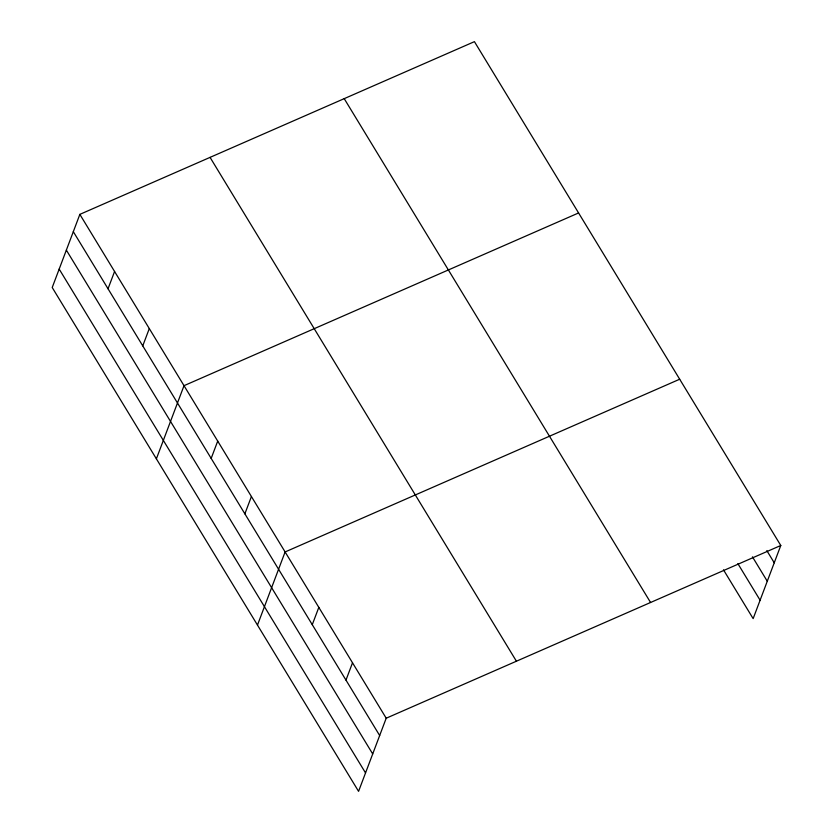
<?xml version="1.0" encoding="UTF-8"?>
<svg xmlns="http://www.w3.org/2000/svg" width="833" height="833" viewBox="0 0 833 833"><rect width="100%" height="100%" fill="white"/><g stroke="black" fill="none" stroke-linecap="round" stroke-linejoin="round"><path stroke-width="1.25" d="M79.853 214.373L52.219 287.51L358.575 791.35L386.21 718.213L780.781 545.49L474.425 41.65L79.853 214.373L386.21 718.213M108.03 288.78L114.579 271.475M142.755 345.882L149.294 328.577M156.385 458.816L184.02 385.679L578.581 212.956M211.176 458.41L217.715 441.094M244.871 513.836L251.42 496.52M257.48 625.083L285.115 551.946L679.686 379.223M312.271 624.677L318.82 607.372M345.976 680.103L352.515 662.787M780.781 545.49L753.147 618.627L723.492 569.855M766.829 550.613L774.242 562.806M752.449 556.84L767.276 581.226M737.861 563.629L760.102 600.208M344.216 98.648L650.573 602.488M210.062 157.375L516.418 661.215M73.314 231.678L379.671 735.529M66.348 250.108L372.715 753.948M59.174 269.08L365.541 772.93"/></g></svg>
